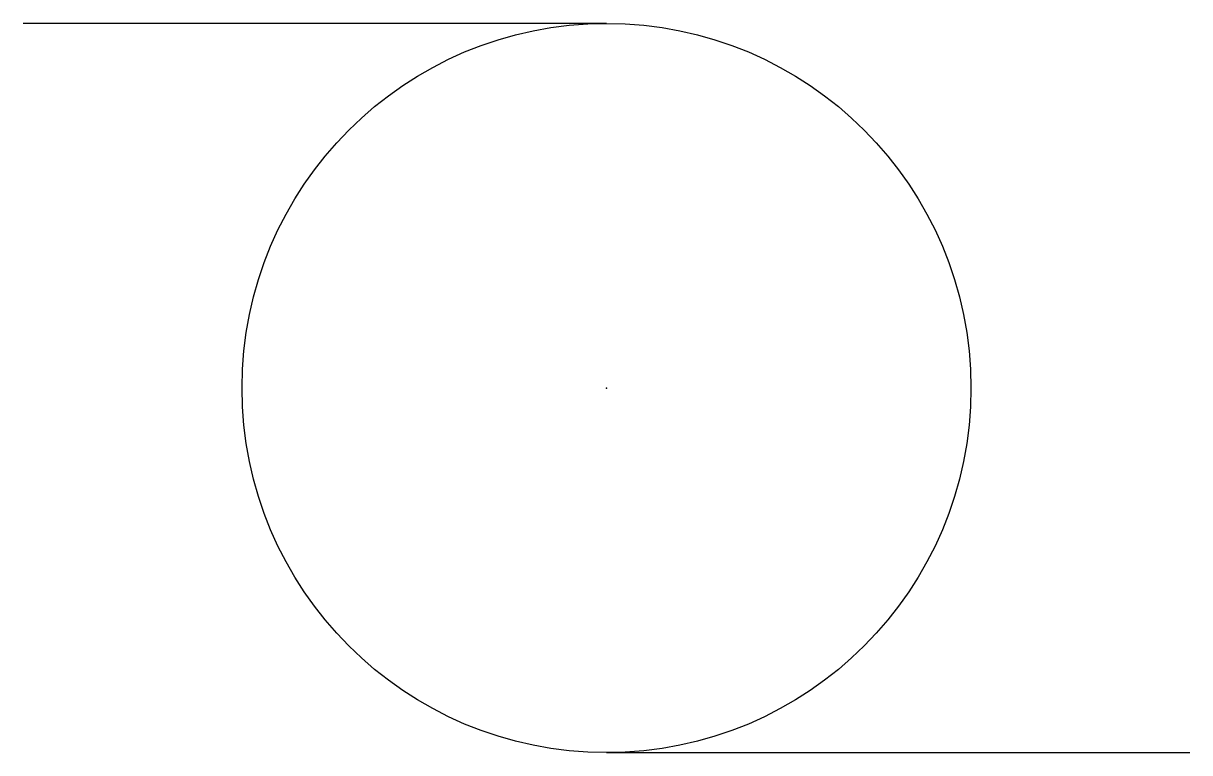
# Model space of a CAD drawing. Extents: x -1.6 to 1.6, y -1 to 1.
import ezdxf

# ---------------------------------------------------------------- set-up
doc = ezdxf.new("R2010")
doc.units = 0
doc.layers.get('0').update_dxf_attribs({"linetype": 'CONTINUOUS'})

msp = doc.modelspace()

# ---------------------------------------------------------------- linework, layer by layer
at = {"color": 0}
for p, q in [((0, 1), (-1.6, 1)), ((0, -1), (1.6, -1))]:
    msp.add_line(p, q, dxfattribs=at)
msp.add_circle((0, 0), 1, dxfattribs=at)
msp.add_point((0, 0), dxfattribs=at)

doc.saveas('drawing.dxf')
